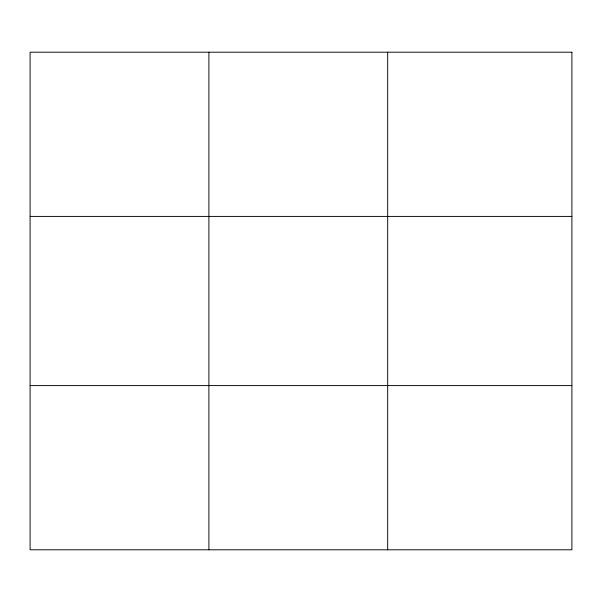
<?xml version="1.0" encoding="UTF-8"?>
<svg xmlns="http://www.w3.org/2000/svg" width="602" height="602" viewBox="0 0 602 602"><rect width="100%" height="100%" fill="white"/><g stroke="black" fill="none" stroke-linecap="round" stroke-linejoin="round"><path stroke-width="0.9" d="M208.894 52.201L208.894 549.799M387.688 52.201L387.688 549.799M30.1 216.411L571.9 216.411M30.1 385.589L571.9 385.589M571.9 52.201L571.9 549.799L30.1 549.799L30.1 52.201L571.9 52.201"/></g></svg>
